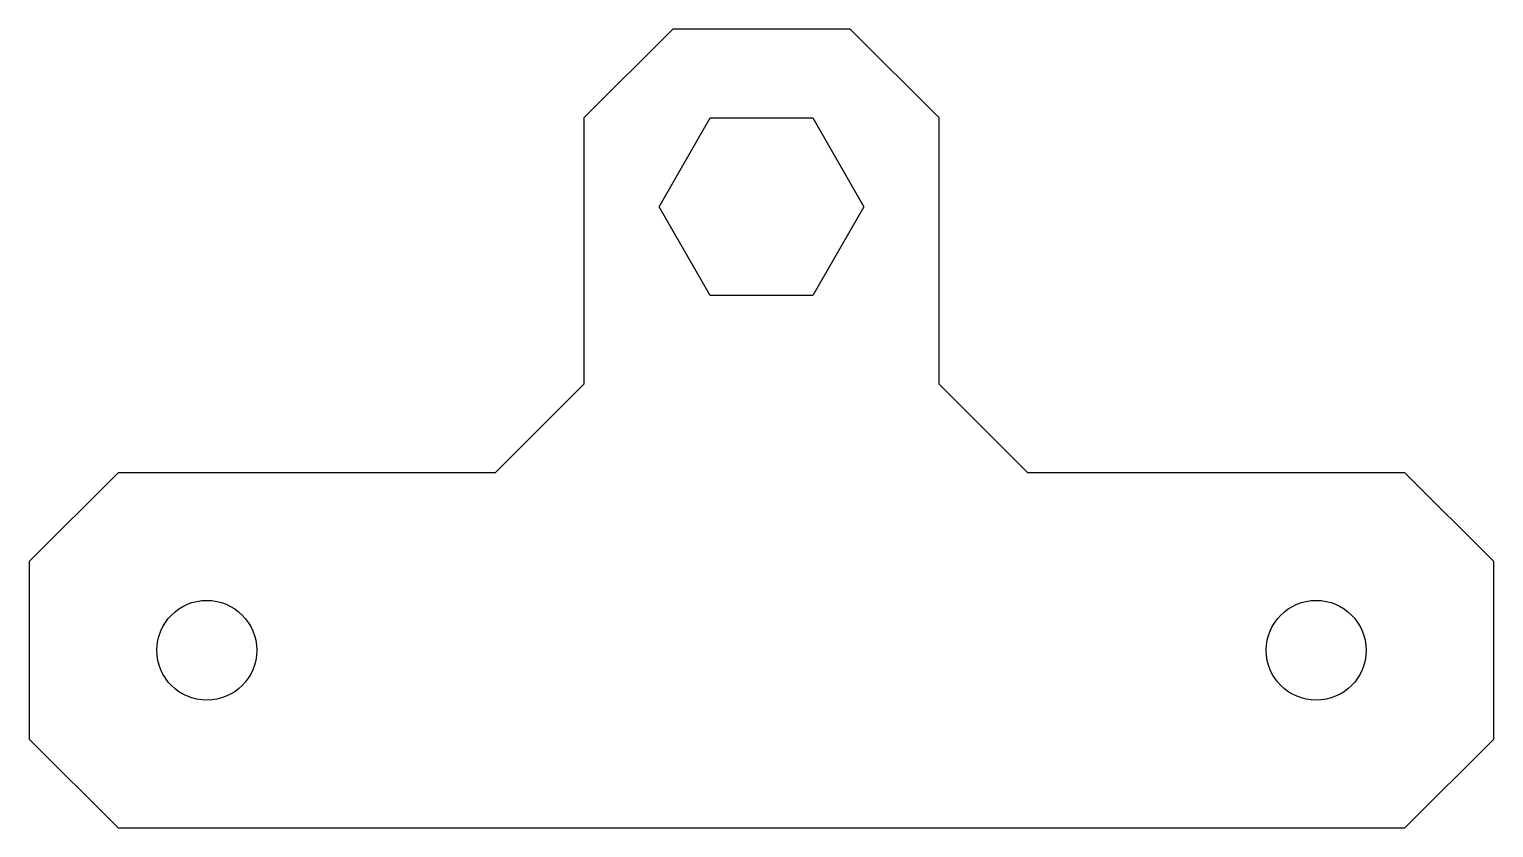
# Model space of a CAD drawing. Header units: millimetres. Extents: x 0 to 66, y 0 to 36.
import ezdxf

# ---------------------------------------------------------------- set-up
doc = ezdxf.new("R2010")
doc.units = ezdxf.units.MM

msp = doc.modelspace()

# ---------------------------------------------------------------- linework, layer by layer
for points in [[(41, 32), (37, 36), (29, 36), (25, 32), (25, 20), (21, 16), (4, 16), (0, 12), (0, 4), (4, 0), (62, 0), (66, 4), (66, 12), (62, 16), (45, 16), (41, 20)], [(30.691, 24), (28.381, 28), (30.691, 32), (35.309, 32), (37.619, 28), (35.309, 24)]]:
    msp.add_lwpolyline(points, close=True)
for centre in [(8, 8), (58, 8)]:
    msp.add_circle(centre, 2.25)

doc.saveas('drawing.dxf')
